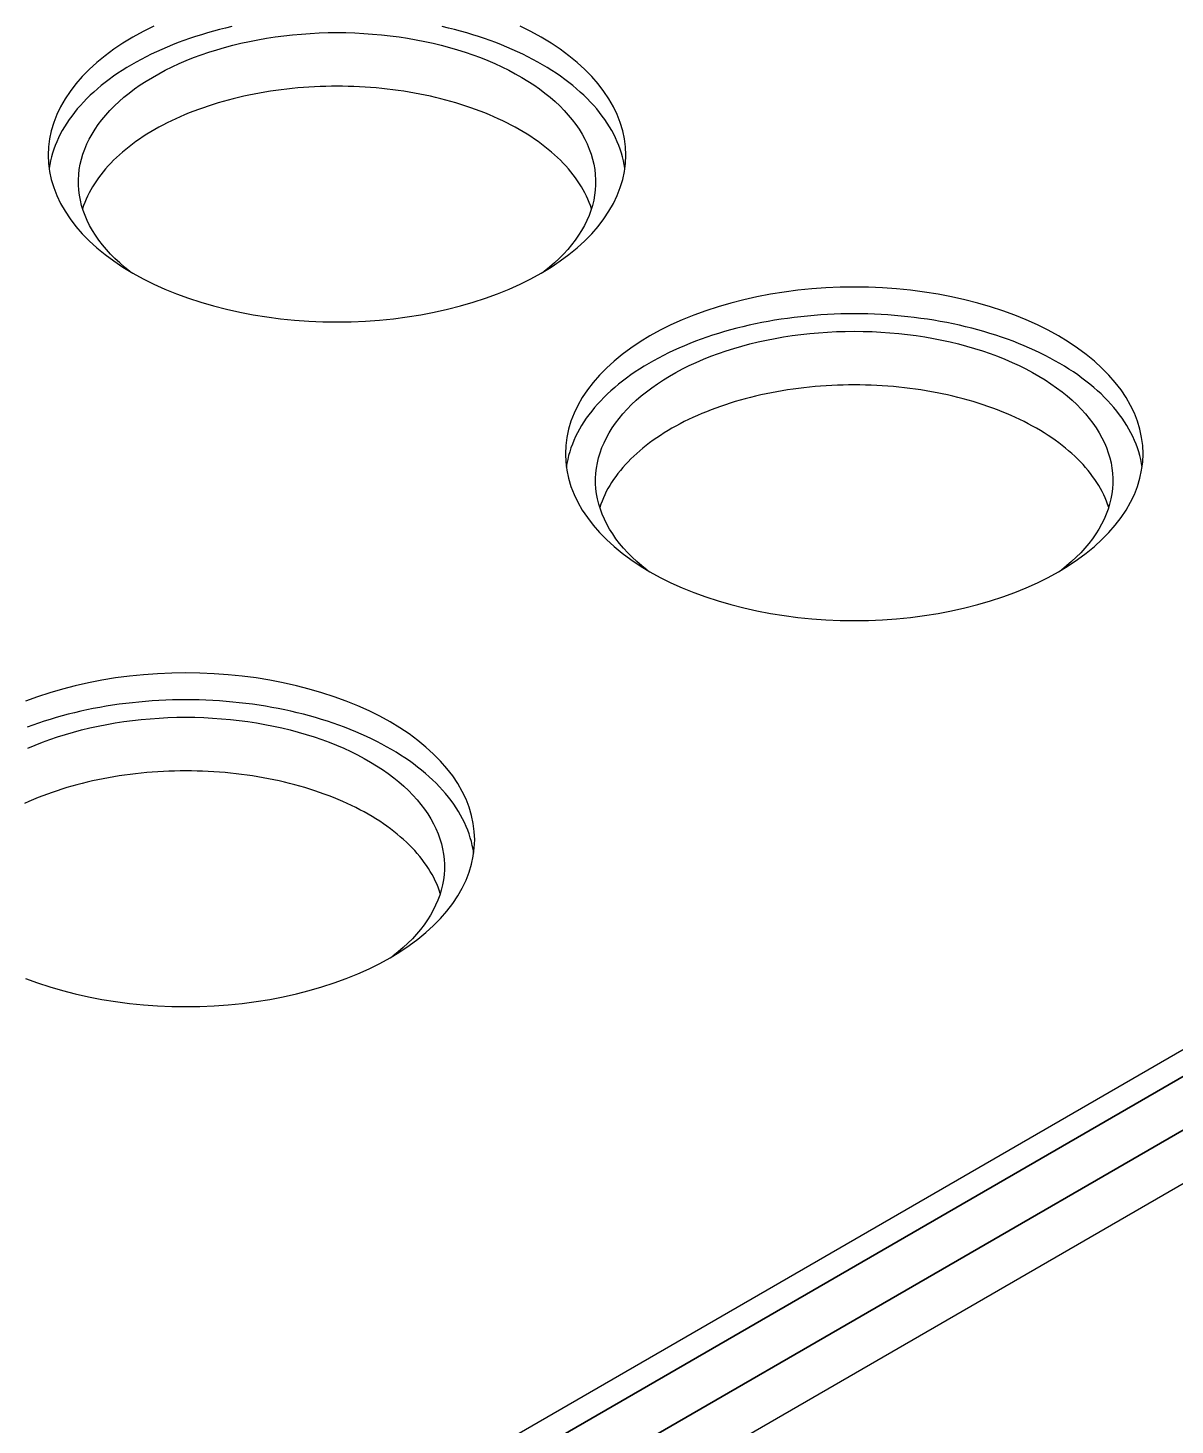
# Model space of a CAD drawing. Extents: x 1.5 to 17.7, y 2.4 to 12.
# Drawn here: x 13.304 to 15.489, y 4.481 to 7.141 of the extents above; entities that cross this region are included whole.
import ezdxf

# ---------------------------------------------------------------- set-up
doc = ezdxf.new("R2010")
doc.units = 0
doc.layers.get('0').update_dxf_attribs({"linetype": 'CONTINUOUS'})

# ---------------------------------------------------------------- blocks, each defined once
blk = doc.blocks.new('A$C44197991')
at = {"color": 0, "linetype": 'CONTINUOUS', "extrusion": (-2e-16, 0.816497, 0.57735)}
for p, q in [((19.8965, -1.8005), (13.179, -5.6789)), ((19.8965, -1.8516), (13.179, -5.7299)), ((13.179, -5.7299), (19.8965, -1.8516)), ((19.8965, -1.9536), (13.179, -5.832)), ((13.179, -5.832), (19.8965, -1.9536)), ((19.8965, -2.0557), (13.179, -5.934))]:
    blk.add_line(p, q, dxfattribs=at)
at = {"color": 0, "linetype": 'CONTINUOUS'}
for points in [[(16.4409, -1.6111, 0), (16.4595, -1.5998, 0), (16.4771, -1.588, 0), (16.4937, -1.5757, 0), (16.5093, -1.563, 0), (16.5237, -1.5498, 0), (16.537, -1.5363, 0), (16.5491, -1.5223, 0), (16.5601, -1.5081, 0), (16.5698, -1.4935, 0), (16.5783, -1.4788, 0), (16.5855, -1.4637, 0), (16.5914, -1.4485, 0), (16.596, -1.4332, 0), (16.5993, -1.4177, 0), (16.6013, -1.4022, 0), (16.6019, -1.3866, 0), (16.6013, -1.371, 0), (16.5993, -1.3555, 0), (16.596, -1.34, 0), (16.5914, -1.3246, 0), (16.5855, -1.3094, 0), (16.5783, -1.2944, 0), (16.5698, -1.2796, 0), (16.5601, -1.2651, 0), (16.5491, -1.2508, 0), (16.537, -1.2369, 0), (16.5237, -1.2233, 0), (16.5093, -1.2102, 0), (16.4937, -1.1974, 0), (16.4771, -1.1851, 0), (16.4595, -1.1733, 0), (16.4409, -1.162, 0), (16.4213, -1.1513, 0), (16.4009, -1.1411, 0)], [(15.703, -1.1411, 0), (15.6826, -1.1513, 0), (15.663, -1.162, 0), (15.6444, -1.1733, 0), (15.6268, -1.1851, 0), (15.6102, -1.1974, 0), (15.5946, -1.2102, 0), (15.5802, -1.2233, 0), (15.5669, -1.2369, 0), (15.5548, -1.2508, 0), (15.5438, -1.2651, 0), (15.5341, -1.2796, 0), (15.5256, -1.2944, 0), (15.5184, -1.3094, 0), (15.5125, -1.3246, 0), (15.5079, -1.34, 0), (15.5046, -1.3555, 0), (15.5026, -1.371, 0), (15.5019, -1.3866, 0), (15.5026, -1.4022, 0), (15.5046, -1.4177, 0), (15.5079, -1.4332, 0), (15.5125, -1.4485, 0), (15.5184, -1.4637, 0), (15.5256, -1.4788, 0), (15.5341, -1.4935, 0), (15.5438, -1.5081, 0), (15.5548, -1.5223, 0), (15.5669, -1.5363, 0), (15.5802, -1.5498, 0), (15.5946, -1.563, 0), (15.6102, -1.5757, 0), (15.6268, -1.588, 0), (15.6444, -1.5998, 0), (15.663, -1.6111, 0), (15.6826, -1.6219, 0), (15.703, -1.632, 0), (15.7243, -1.6416, 0), (15.7464, -1.6506, 0), (15.7692, -1.6589, 0), (15.7927, -1.6666, 0), (15.8168, -1.6736, 0), (15.8415, -1.68, 0), (15.8667, -1.6856, 0), (15.8923, -1.6905, 0), (15.9183, -1.6946, 0), (15.9446, -1.698, 0), (15.9712, -1.7007, 0), (15.998, -1.7026, 0), (16.025, -1.7037, 0), (16.0519, -1.7041, 0), (16.0789, -1.7037, 0), (16.1059, -1.7026, 0), (16.1327, -1.7007, 0), (16.1592, -1.698, 0), (16.1856, -1.6946, 0), (16.2116, -1.6905, 0), (16.2372, -1.6856, 0), (16.2624, -1.68, 0), (16.2871, -1.6736, 0), (16.3112, -1.6666, 0), (16.3347, -1.6589, 0), (16.3575, -1.6506, 0), (16.3796, -1.6416, 0), (16.4009, -1.632, 0), (16.4213, -1.6219, 0), (16.4409, -1.6111, 0)], [(16.6002, -1.4121, 0), (16.599, -1.4047, 0), (16.5975, -1.3974, 0), (16.5957, -1.3901, 0), (16.5937, -1.3828, 0), (16.5913, -1.3755, 0), (16.5887, -1.3683, 0), (16.5857, -1.3611, 0), (16.5825, -1.3539, 0), (16.579, -1.3468, 0), (16.5752, -1.3397, 0), (16.5711, -1.3327, 0), (16.5667, -1.3258, 0), (16.5621, -1.3189, 0), (16.5571, -1.3121, 0), (16.5519, -1.3053, 0), (16.5465, -1.2986, 0), (16.5407, -1.292, 0), (16.5347, -1.2855, 0), (16.5285, -1.279, 0), (16.5219, -1.2727, 0), (16.5152, -1.2664, 0), (16.5081, -1.2602, 0), (16.5008, -1.2541, 0), (16.4933, -1.2481, 0), (16.4856, -1.2423, 0), (16.4776, -1.2365, 0), (16.4693, -1.2308, 0), (16.4609, -1.2253, 0), (16.4522, -1.2198, 0), (16.4433, -1.2145, 0), (16.4342, -1.2093, 0), (16.4249, -1.2042, 0), (16.4154, -1.1993, 0), (16.4057, -1.1945, 0), (16.3958, -1.1898, 0), (16.3857, -1.1852, 0), (16.3754, -1.1808, 0), (16.365, -1.1765, 0), (16.3544, -1.1724, 0), (16.3436, -1.1684, 0), (16.3326, -1.1645, 0), (16.3216, -1.1608, 0), (16.3103, -1.1573, 0), (16.2989, -1.1539, 0), (16.2874, -1.1506, 0), (16.2758, -1.1476, 0), (16.264, -1.1446, 0), (16.2522, -1.1419, 0)], [(15.8517, -1.1419, 0), (15.8399, -1.1446, 0), (15.8281, -1.1476, 0), (15.8165, -1.1506, 0), (15.805, -1.1539, 0), (15.7936, -1.1573, 0), (15.7823, -1.1608, 0), (15.7713, -1.1645, 0), (15.7603, -1.1684, 0), (15.7495, -1.1724, 0), (15.7389, -1.1765, 0), (15.7285, -1.1808, 0), (15.7182, -1.1852, 0), (15.7081, -1.1898, 0), (15.6982, -1.1945, 0), (15.6885, -1.1993, 0), (15.679, -1.2042, 0), (15.6697, -1.2093, 0), (15.6606, -1.2145, 0), (15.6517, -1.2198, 0), (15.643, -1.2253, 0), (15.6346, -1.2308, 0), (15.6263, -1.2365, 0), (15.6183, -1.2423, 0), (15.6106, -1.2481, 0), (15.6031, -1.2541, 0), (15.5958, -1.2602, 0), (15.5887, -1.2664, 0), (15.582, -1.2727, 0), (15.5754, -1.279, 0), (15.5692, -1.2855, 0), (15.5632, -1.292, 0), (15.5574, -1.2986, 0), (15.552, -1.3053, 0), (15.5468, -1.3121, 0), (15.5418, -1.3189, 0), (15.5372, -1.3258, 0), (15.5328, -1.3327, 0), (15.5287, -1.3397, 0), (15.5249, -1.3468, 0), (15.5214, -1.3539, 0), (15.5182, -1.3611, 0), (15.5152, -1.3683, 0), (15.5126, -1.3755, 0), (15.5102, -1.3828, 0), (15.5082, -1.3901, 0), (15.5064, -1.3974, 0), (15.5049, -1.4047, 0), (15.5037, -1.4121, 0)], [(15.6575, -1.6079, 0), (15.6475, -1.5999, 0), (15.6381, -1.5917, 0), (15.6291, -1.5834, 0), (15.6206, -1.5749, 0), (15.6127, -1.5662, 0), (15.6052, -1.5573, 0), (15.5983, -1.5483, 0), (15.592, -1.5392, 0), (15.5862, -1.53, 0), (15.5809, -1.5206, 0), (15.5762, -1.5112, 0), (15.5721, -1.5016, 0), (15.5685, -1.492, 0), (15.5656, -1.4823, 0), (15.5632, -1.4726, 0), (15.5614, -1.4628, 0), (15.5602, -1.453, 0), (15.5595, -1.4432, 0), (15.5595, -1.4334, 0), (15.5601, -1.4235, 0), (15.5612, -1.4137, 0), (15.5629, -1.4039, 0), (15.5652, -1.3942, 0), (15.5681, -1.3845, 0), (15.5716, -1.3749, 0), (15.5756, -1.3653, 0), (15.5802, -1.3559, 0), (15.5854, -1.3465, 0), (15.5911, -1.3373, 0), (15.5974, -1.3281, 0), (15.6043, -1.3191, 0), (15.6116, -1.3102, 0), (15.6195, -1.3015, 0), (15.6279, -1.293, 0), (15.6368, -1.2846, 0), (15.6462, -1.2764, 0), (15.6561, -1.2684, 0), (15.6665, -1.2606, 0), (15.6773, -1.253, 0), (15.6886, -1.2457, 0), (15.7003, -1.2385, 0), (15.7124, -1.2316, 0), (15.725, -1.225, 0), (15.7379, -1.2186, 0), (15.7512, -1.2124, 0), (15.7649, -1.2066, 0), (15.7789, -1.201, 0), (15.7932, -1.1957, 0), (15.8078, -1.1906, 0), (15.8228, -1.1859, 0), (15.838, -1.1815, 0), (15.8534, -1.1774, 0), (15.8691, -1.1736, 0), (15.885, -1.1701, 0), (15.9012, -1.1669, 0), (15.9175, -1.1641, 0), (15.9339, -1.1616, 0), (15.9505, -1.1594, 0), (15.9672, -1.1575, 0), (15.9841, -1.156, 0), (16.001, -1.1548, 0), (16.0179, -1.1539, 0), (16.0349, -1.1534, 0), (16.0519, -1.1533, 0), (16.069, -1.1534, 0), (16.086, -1.1539, 0), (16.1029, -1.1548, 0), (16.1198, -1.156, 0), (16.1367, -1.1575, 0), (16.1534, -1.1594, 0), (16.17, -1.1616, 0), (16.1864, -1.1641, 0), (16.2027, -1.1669, 0), (16.2189, -1.1701, 0), (16.2348, -1.1736, 0), (16.2505, -1.1774, 0), (16.2659, -1.1815, 0), (16.2811, -1.1859, 0), (16.2961, -1.1906, 0), (16.3107, -1.1957, 0), (16.325, -1.201, 0), (16.339, -1.2066, 0), (16.3527, -1.2124, 0), (16.366, -1.2186, 0), (16.3789, -1.225, 0), (16.3915, -1.2316, 0), (16.4036, -1.2385, 0), (16.4153, -1.2457, 0), (16.4266, -1.253, 0), (16.4374, -1.2606, 0), (16.4478, -1.2684, 0), (16.4577, -1.2764, 0), (16.4671, -1.2846, 0), (16.476, -1.293, 0), (16.4844, -1.3015, 0), (16.4923, -1.3102, 0), (16.4996, -1.3191, 0), (16.5065, -1.3281, 0), (16.5128, -1.3373, 0), (16.5185, -1.3465, 0), (16.5237, -1.3559, 0), (16.5283, -1.3653, 0), (16.5323, -1.3749, 0), (16.5358, -1.3845, 0), (16.5387, -1.3942, 0), (16.541, -1.4039, 0), (16.5427, -1.4137, 0), (16.5438, -1.4235, 0), (16.5444, -1.4334, 0), (16.5444, -1.4432, 0), (16.5437, -1.453, 0), (16.5425, -1.4628, 0), (16.5407, -1.4726, 0), (16.5383, -1.4823, 0), (16.5354, -1.492, 0), (16.5318, -1.5016, 0), (16.5277, -1.5112, 0), (16.523, -1.5206, 0), (16.5177, -1.53, 0), (16.5119, -1.5392, 0), (16.5056, -1.5483, 0), (16.4987, -1.5573, 0), (16.4912, -1.5662, 0), (16.4833, -1.5749, 0), (16.4748, -1.5834, 0), (16.4658, -1.5917, 0), (16.4564, -1.5999, 0), (16.4464, -1.6079, 0)], [(16.5365, -1.4886, 0), (16.5344, -1.4826, 0), (16.5322, -1.4765, 0), (16.5297, -1.4705, 0), (16.527, -1.4646, 0), (16.524, -1.4586, 0), (16.5209, -1.4527, 0), (16.5175, -1.4468, 0), (16.5139, -1.441, 0), (16.5101, -1.4353, 0), (16.506, -1.4296, 0), (16.5018, -1.4239, 0), (16.4973, -1.4183, 0), (16.4926, -1.4127, 0), (16.4877, -1.4072, 0), (16.4827, -1.4018, 0), (16.4774, -1.3964, 0), (16.4719, -1.3911, 0), (16.4662, -1.3859, 0), (16.4603, -1.3807, 0), (16.4542, -1.3756, 0), (16.448, -1.3706, 0), (16.4415, -1.3657, 0), (16.4349, -1.3608, 0), (16.4281, -1.3561, 0), (16.4211, -1.3514, 0), (16.4139, -1.3468, 0), (16.4065, -1.3423, 0), (16.399, -1.3379, 0), (16.3914, -1.3336, 0), (16.3835, -1.3294, 0), (16.3755, -1.3253, 0), (16.3674, -1.3213, 0), (16.3591, -1.3174, 0), (16.3507, -1.3136, 0), (16.3421, -1.3099, 0), (16.3334, -1.3063, 0), (16.3245, -1.3029, 0), (16.3156, -1.2995, 0), (16.3065, -1.2962, 0), (16.2973, -1.2931, 0), (16.2879, -1.2901, 0), (16.2785, -1.2872, 0), (16.2689, -1.2844, 0), (16.2593, -1.2817, 0), (16.2495, -1.2792, 0), (16.2397, -1.2768, 0), (16.2297, -1.2745, 0), (16.2197, -1.2723, 0), (16.2096, -1.2703, 0), (16.1994, -1.2684, 0), (16.1892, -1.2666, 0), (16.1789, -1.2649, 0), (16.1685, -1.2634, 0), (16.1581, -1.262, 0), (16.1476, -1.2607, 0), (16.1371, -1.2596, 0), (16.1266, -1.2586, 0), (16.116, -1.2577, 0), (16.1053, -1.257, 0), (16.0947, -1.2564, 0), (16.084, -1.2559, 0), (16.0733, -1.2556, 0), (16.0626, -1.2554, 0), (16.0519, -1.2553, 0), (16.0413, -1.2554, 0), (16.0306, -1.2556, 0), (16.0199, -1.2559, 0), (16.0092, -1.2564, 0), (15.9986, -1.257, 0), (15.9879, -1.2577, 0), (15.9773, -1.2586, 0), (15.9668, -1.2596, 0), (15.9563, -1.2607, 0), (15.9458, -1.262, 0), (15.9354, -1.2634, 0), (15.925, -1.2649, 0), (15.9147, -1.2666, 0), (15.9045, -1.2684, 0), (15.8943, -1.2703, 0), (15.8842, -1.2723, 0), (15.8742, -1.2745, 0), (15.8642, -1.2768, 0), (15.8544, -1.2792, 0), (15.8446, -1.2817, 0), (15.835, -1.2844, 0), (15.8254, -1.2872, 0), (15.816, -1.2901, 0), (15.8066, -1.2931, 0), (15.7974, -1.2962, 0), (15.7883, -1.2995, 0), (15.7794, -1.3029, 0), (15.7705, -1.3063, 0), (15.7618, -1.3099, 0), (15.7532, -1.3136, 0), (15.7448, -1.3174, 0), (15.7365, -1.3213, 0), (15.7284, -1.3253, 0), (15.7204, -1.3294, 0), (15.7125, -1.3336, 0), (15.7049, -1.3379, 0), (15.6974, -1.3423, 0), (15.69, -1.3468, 0), (15.6828, -1.3514, 0), (15.6758, -1.3561, 0), (15.669, -1.3608, 0), (15.6624, -1.3657, 0), (15.6559, -1.3706, 0), (15.6497, -1.3756, 0), (15.6436, -1.3807, 0), (15.6377, -1.3859, 0), (15.632, -1.3911, 0), (15.6265, -1.3964, 0), (15.6212, -1.4018, 0), (15.6162, -1.4072, 0), (15.6113, -1.4127, 0), (15.6066, -1.4183, 0), (15.6021, -1.4239, 0), (15.5979, -1.4296, 0), (15.5938, -1.4353, 0), (15.59, -1.441, 0), (15.5864, -1.4468, 0), (15.583, -1.4527, 0), (15.5799, -1.4586, 0), (15.5769, -1.4646, 0), (15.5742, -1.4705, 0), (15.5717, -1.4765, 0), (15.5695, -1.4826, 0), (15.5674, -1.4886, 0)], [(17.4258, -2.1797, 0), (17.4444, -2.1685, 0), (17.462, -2.1566, 0), (17.4786, -2.1444, 0), (17.4942, -2.1316, 0), (17.5086, -2.1185, 0), (17.5219, -2.1049, 0), (17.534, -2.091, 0), (17.545, -2.0767, 0), (17.5547, -2.0622, 0), (17.5632, -2.0474, 0), (17.5704, -2.0324, 0), (17.5763, -2.0172, 0), (17.5809, -2.0018, 0), (17.5842, -1.9863, 0), (17.5862, -1.9708, 0), (17.5868, -1.9552, 0), (17.5862, -1.9396, 0), (17.5842, -1.9241, 0), (17.5809, -1.9086, 0), (17.5763, -1.8933, 0), (17.5704, -1.878, 0), (17.5632, -1.863, 0), (17.5547, -1.8482, 0), (17.545, -1.8337, 0), (17.534, -1.8194, 0), (17.5219, -1.8055, 0), (17.5086, -1.792, 0), (17.4942, -1.7788, 0), (17.4786, -1.766, 0), (17.462, -1.7538, 0), (17.4444, -1.742, 0), (17.4258, -1.7307, 0), (17.4062, -1.7199, 0), (17.3858, -1.7097, 0), (17.3645, -1.7002, 0), (17.3424, -1.6912, 0), (17.3196, -1.6828, 0), (17.2961, -1.6752, 0), (17.272, -1.6682, 0), (17.2473, -1.6618, 0), (17.2221, -1.6562, 0), (17.1965, -1.6513, 0), (17.1705, -1.6472, 0), (17.1441, -1.6438, 0), (17.1176, -1.6411, 0), (17.0908, -1.6392, 0), (17.0638, -1.6381, 0), (17.0368, -1.6377, 0), (17.0099, -1.6381, 0), (16.9829, -1.6392, 0), (16.9561, -1.6411, 0), (16.9295, -1.6438, 0), (16.9032, -1.6472, 0), (16.8772, -1.6513, 0), (16.8516, -1.6562, 0), (16.8264, -1.6618, 0), (16.8017, -1.6682, 0), (16.7776, -1.6752, 0), (16.7541, -1.6828, 0), (16.7313, -1.6912, 0), (16.7092, -1.7002, 0), (16.6879, -1.7097, 0), (16.6675, -1.7199, 0), (16.6479, -1.7307, 0), (16.6293, -1.742, 0), (16.6117, -1.7538, 0), (16.5951, -1.766, 0), (16.5795, -1.7788, 0), (16.5651, -1.792, 0), (16.5518, -1.8055, 0), (16.5397, -1.8194, 0), (16.5287, -1.8337, 0), (16.519, -1.8482, 0), (16.5105, -1.863, 0), (16.5033, -1.878, 0), (16.4974, -1.8933, 0), (16.4928, -1.9086, 0), (16.4895, -1.9241, 0), (16.4875, -1.9396, 0), (16.4868, -1.9552, 0), (16.4875, -1.9708, 0), (16.4895, -1.9863, 0), (16.4928, -2.0018, 0), (16.4974, -2.0172, 0), (16.5033, -2.0324, 0), (16.5105, -2.0474, 0), (16.519, -2.0622, 0), (16.5287, -2.0767, 0), (16.5397, -2.091, 0), (16.5518, -2.1049, 0), (16.5651, -2.1185, 0), (16.5795, -2.1316, 0), (16.5951, -2.1444, 0), (16.6117, -2.1566, 0), (16.6293, -2.1685, 0), (16.6479, -2.1797, 0), (16.6675, -2.1905, 0), (16.6879, -2.2007, 0), (16.7092, -2.2103, 0), (16.7313, -2.2192, 0), (16.7541, -2.2276, 0), (16.7776, -2.2353, 0), (16.8017, -2.2423, 0), (16.8264, -2.2486, 0), (16.8516, -2.2542, 0), (16.8772, -2.2591, 0), (16.9032, -2.2632, 0), (16.9295, -2.2666, 0), (16.9561, -2.2693, 0), (16.9829, -2.2712, 0), (17.0099, -2.2724, 0), (17.0368, -2.2727, 0), (17.0638, -2.2724, 0), (17.0908, -2.2712, 0), (17.1176, -2.2693, 0), (17.1441, -2.2666, 0), (17.1705, -2.2632, 0), (17.1965, -2.2591, 0), (17.2221, -2.2542, 0), (17.2473, -2.2486, 0), (17.272, -2.2423, 0), (17.2961, -2.2353, 0), (17.3196, -2.2276, 0), (17.3424, -2.2192, 0), (17.3645, -2.2103, 0), (17.3858, -2.2007, 0), (17.4062, -2.1905, 0), (17.4258, -2.1797, 0)], [(17.5851, -1.9807, 0), (17.5839, -1.9734, 0), (17.5824, -1.966, 0), (17.5806, -1.9587, 0), (17.5786, -1.9514, 0), (17.5762, -1.9441, 0), (17.5736, -1.9369, 0), (17.5706, -1.9297, 0), (17.5674, -1.9225, 0), (17.5639, -1.9154, 0), (17.5601, -1.9084, 0), (17.556, -1.9014, 0), (17.5516, -1.8944, 0), (17.547, -1.8875, 0), (17.542, -1.8807, 0), (17.5368, -1.8739, 0), (17.5314, -1.8673, 0), (17.5256, -1.8606, 0), (17.5196, -1.8541, 0), (17.5134, -1.8477, 0), (17.5068, -1.8413, 0), (17.5001, -1.835, 0), (17.493, -1.8289, 0), (17.4857, -1.8228, 0), (17.4782, -1.8168, 0), (17.4705, -1.8109, 0), (17.4625, -1.8051, 0), (17.4542, -1.7994, 0), (17.4458, -1.7939, 0), (17.4371, -1.7885, 0), (17.4282, -1.7831, 0), (17.4191, -1.7779, 0), (17.4098, -1.7729, 0), (17.4003, -1.7679, 0), (17.3906, -1.7631, 0), (17.3807, -1.7584, 0), (17.3706, -1.7538, 0), (17.3603, -1.7494, 0), (17.3499, -1.7451, 0), (17.3393, -1.741, 0), (17.3285, -1.737, 0), (17.3175, -1.7332, 0), (17.3065, -1.7295, 0), (17.2952, -1.7259, 0), (17.2838, -1.7225, 0), (17.2723, -1.7193, 0), (17.2607, -1.7162, 0), (17.2489, -1.7132, 0), (17.2371, -1.7105, 0), (17.2251, -1.7079, 0), (17.213, -1.7054, 0), (17.2008, -1.7031, 0), (17.1885, -1.701, 0), (17.1762, -1.6991, 0), (17.1638, -1.6973, 0), (17.1513, -1.6956, 0), (17.1387, -1.6942, 0), (17.1261, -1.6929, 0), (17.1134, -1.6918, 0), (17.1007, -1.6908, 0), (17.088, -1.6901, 0), (17.0752, -1.6895, 0), (17.0625, -1.689, 0), (17.0497, -1.6888, 0), (17.0368, -1.6887, 0), (17.024, -1.6888, 0), (17.0112, -1.689, 0), (16.9985, -1.6895, 0), (16.9857, -1.6901, 0), (16.973, -1.6908, 0), (16.9603, -1.6918, 0), (16.9476, -1.6929, 0), (16.935, -1.6942, 0), (16.9224, -1.6956, 0), (16.9099, -1.6973, 0), (16.8975, -1.6991, 0), (16.8851, -1.701, 0), (16.8729, -1.7031, 0), (16.8607, -1.7054, 0), (16.8486, -1.7079, 0), (16.8366, -1.7105, 0), (16.8248, -1.7132, 0), (16.813, -1.7162, 0), (16.8014, -1.7193, 0), (16.7899, -1.7225, 0), (16.7785, -1.7259, 0), (16.7672, -1.7295, 0), (16.7562, -1.7332, 0), (16.7452, -1.737, 0), (16.7344, -1.741, 0), (16.7238, -1.7451, 0), (16.7134, -1.7494, 0), (16.7031, -1.7538, 0), (16.693, -1.7584, 0), (16.6831, -1.7631, 0), (16.6734, -1.7679, 0), (16.6639, -1.7729, 0), (16.6546, -1.7779, 0), (16.6455, -1.7831, 0), (16.6366, -1.7885, 0), (16.6279, -1.7939, 0), (16.6195, -1.7994, 0), (16.6112, -1.8051, 0), (16.6032, -1.8109, 0), (16.5955, -1.8168, 0), (16.588, -1.8228, 0), (16.5807, -1.8289, 0), (16.5736, -1.835, 0), (16.5669, -1.8413, 0), (16.5603, -1.8477, 0), (16.5541, -1.8541, 0), (16.5481, -1.8606, 0), (16.5423, -1.8673, 0), (16.5369, -1.8739, 0), (16.5317, -1.8807, 0), (16.5267, -1.8875, 0), (16.5221, -1.8944, 0), (16.5177, -1.9014, 0), (16.5136, -1.9084, 0), (16.5098, -1.9154, 0), (16.5063, -1.9225, 0), (16.5031, -1.9297, 0), (16.5001, -1.9369, 0), (16.4975, -1.9441, 0), (16.4951, -1.9514, 0), (16.493, -1.9587, 0), (16.4913, -1.966, 0), (16.4898, -1.9734, 0), (16.4886, -1.9807, 0)], [(16.6424, -2.1765, 0), (16.6324, -2.1685, 0), (16.623, -2.1604, 0), (16.614, -2.152, 0), (16.6055, -2.1435, 0), (16.5976, -2.1348, 0), (16.5901, -2.1259, 0), (16.5832, -2.117, 0), (16.5769, -2.1078, 0), (16.5711, -2.0986, 0), (16.5658, -2.0892, 0), (16.5611, -2.0798, 0), (16.557, -2.0703, 0), (16.5534, -2.0606, 0), (16.5505, -2.051, 0), (16.5481, -2.0412, 0), (16.5463, -2.0314, 0), (16.5451, -2.0216, 0), (16.5444, -2.0118, 0), (16.5444, -2.002, 0), (16.545, -1.9922, 0), (16.5461, -1.9824, 0), (16.5478, -1.9726, 0), (16.5501, -1.9628, 0), (16.553, -1.9531, 0), (16.5565, -1.9435, 0), (16.5605, -1.934, 0), (16.5651, -1.9245, 0), (16.5703, -1.9151, 0), (16.576, -1.9059, 0), (16.5823, -1.8967, 0), (16.5891, -1.8878, 0), (16.5965, -1.8789, 0), (16.6044, -1.8702, 0), (16.6128, -1.8616, 0), (16.6217, -1.8532, 0), (16.6311, -1.8451, 0), (16.641, -1.8371, 0), (16.6514, -1.8293, 0), (16.6622, -1.8217, 0), (16.6735, -1.8143, 0), (16.6852, -1.8072, 0), (16.6973, -1.8003, 0), (16.7099, -1.7936, 0), (16.7228, -1.7872, 0), (16.7361, -1.7811, 0), (16.7498, -1.7752, 0), (16.7638, -1.7696, 0), (16.7781, -1.7643, 0), (16.7927, -1.7593, 0), (16.8077, -1.7546, 0), (16.8229, -1.7501, 0), (16.8383, -1.746, 0), (16.854, -1.7422, 0), (16.8699, -1.7387, 0), (16.8861, -1.7355, 0), (16.9024, -1.7327, 0), (16.9188, -1.7302, 0), (16.9354, -1.728, 0), (16.9521, -1.7261, 0), (16.969, -1.7246, 0), (16.9859, -1.7234, 0), (17.0028, -1.7226, 0), (17.0198, -1.7221, 0), (17.0368, -1.7219, 0), (17.0539, -1.7221, 0), (17.0709, -1.7226, 0), (17.0878, -1.7234, 0), (17.1047, -1.7246, 0), (17.1216, -1.7261, 0), (17.1383, -1.728, 0), (17.1549, -1.7302, 0), (17.1713, -1.7327, 0), (17.1876, -1.7355, 0), (17.2038, -1.7387, 0), (17.2197, -1.7422, 0), (17.2354, -1.746, 0), (17.2508, -1.7501, 0), (17.266, -1.7546, 0), (17.281, -1.7593, 0), (17.2956, -1.7643, 0), (17.3099, -1.7696, 0), (17.3239, -1.7752, 0), (17.3376, -1.7811, 0), (17.3509, -1.7872, 0), (17.3638, -1.7936, 0), (17.3764, -1.8003, 0), (17.3885, -1.8072, 0), (17.4002, -1.8143, 0), (17.4115, -1.8217, 0), (17.4223, -1.8293, 0), (17.4327, -1.8371, 0), (17.4426, -1.8451, 0), (17.452, -1.8532, 0), (17.4609, -1.8616, 0), (17.4693, -1.8702, 0), (17.4772, -1.8789, 0), (17.4845, -1.8878, 0), (17.4914, -1.8967, 0), (17.4977, -1.9059, 0), (17.5034, -1.9151, 0), (17.5086, -1.9245, 0), (17.5132, -1.934, 0), (17.5172, -1.9435, 0), (17.5207, -1.9531, 0), (17.5236, -1.9628, 0), (17.5259, -1.9726, 0), (17.5276, -1.9824, 0), (17.5287, -1.9922, 0), (17.5293, -2.002, 0), (17.5293, -2.0118, 0), (17.5286, -2.0216, 0), (17.5274, -2.0314, 0), (17.5256, -2.0412, 0), (17.5232, -2.051, 0), (17.5203, -2.0606, 0), (17.5167, -2.0703, 0), (17.5126, -2.0798, 0), (17.5079, -2.0892, 0), (17.5026, -2.0986, 0), (17.4968, -2.1078, 0), (17.4905, -2.117, 0), (17.4836, -2.1259, 0), (17.4761, -2.1348, 0), (17.4682, -2.1435, 0), (17.4597, -2.152, 0), (17.4507, -2.1604, 0), (17.4413, -2.1685, 0), (17.4313, -2.1765, 0)], [(17.5214, -2.0573, 0), (17.5193, -2.0512, 0), (17.5171, -2.0452, 0), (17.5146, -2.0392, 0), (17.5119, -2.0332, 0), (17.5089, -2.0272, 0), (17.5058, -2.0213, 0), (17.5024, -2.0155, 0), (17.4988, -2.0097, 0), (17.4949, -2.0039, 0), (17.4909, -1.9982, 0), (17.4867, -1.9925, 0), (17.4822, -1.9869, 0), (17.4775, -1.9813, 0), (17.4726, -1.9758, 0), (17.4676, -1.9704, 0), (17.4623, -1.965, 0), (17.4568, -1.9597, 0), (17.4511, -1.9545, 0), (17.4452, -1.9493, 0), (17.4391, -1.9443, 0), (17.4329, -1.9392, 0), (17.4264, -1.9343, 0), (17.4198, -1.9295, 0), (17.413, -1.9247, 0), (17.406, -1.9201, 0), (17.3988, -1.9155, 0), (17.3914, -1.911, 0), (17.3839, -1.9066, 0), (17.3763, -1.9023, 0), (17.3684, -1.8981, 0), (17.3604, -1.894, 0), (17.3523, -1.8899, 0), (17.344, -1.886, 0), (17.3356, -1.8822, 0), (17.327, -1.8785, 0), (17.3183, -1.875, 0), (17.3094, -1.8715, 0), (17.3005, -1.8681, 0), (17.2914, -1.8649, 0), (17.2822, -1.8617, 0), (17.2728, -1.8587, 0), (17.2634, -1.8558, 0), (17.2538, -1.853, 0), (17.2442, -1.8504, 0), (17.2344, -1.8478, 0), (17.2246, -1.8454, 0), (17.2146, -1.8431, 0), (17.2046, -1.841, 0), (17.1945, -1.8389, 0), (17.1843, -1.837, 0), (17.1741, -1.8352, 0), (17.1638, -1.8336, 0), (17.1534, -1.832, 0), (17.143, -1.8306, 0), (17.1325, -1.8294, 0), (17.122, -1.8282, 0), (17.1115, -1.8272, 0), (17.1009, -1.8264, 0), (17.0902, -1.8256, 0), (17.0796, -1.825, 0), (17.0689, -1.8246, 0), (17.0582, -1.8242, 0), (17.0475, -1.824, 0), (17.0368, -1.824, 0), (17.0261, -1.824, 0), (17.0155, -1.8242, 0), (17.0048, -1.8246, 0), (16.9941, -1.825, 0), (16.9835, -1.8256, 0), (16.9728, -1.8264, 0), (16.9622, -1.8272, 0), (16.9517, -1.8282, 0), (16.9412, -1.8294, 0), (16.9307, -1.8306, 0), (16.9203, -1.832, 0), (16.9099, -1.8336, 0), (16.8996, -1.8352, 0), (16.8894, -1.837, 0), (16.8792, -1.8389, 0), (16.8691, -1.841, 0), (16.8591, -1.8431, 0), (16.8491, -1.8454, 0), (16.8393, -1.8478, 0), (16.8295, -1.8504, 0), (16.8199, -1.853, 0), (16.8103, -1.8558, 0), (16.8009, -1.8587, 0), (16.7915, -1.8617, 0), (16.7823, -1.8649, 0), (16.7732, -1.8681, 0), (16.7643, -1.8715, 0), (16.7554, -1.875, 0), (16.7467, -1.8785, 0), (16.7381, -1.8822, 0), (16.7297, -1.886, 0), (16.7214, -1.8899, 0), (16.7133, -1.894, 0), (16.7053, -1.8981, 0), (16.6974, -1.9023, 0), (16.6898, -1.9066, 0), (16.6823, -1.911, 0), (16.6749, -1.9155, 0), (16.6677, -1.9201, 0), (16.6607, -1.9247, 0), (16.6539, -1.9295, 0), (16.6473, -1.9343, 0), (16.6408, -1.9392, 0), (16.6346, -1.9443, 0), (16.6285, -1.9493, 0), (16.6226, -1.9545, 0), (16.6169, -1.9597, 0), (16.6114, -1.965, 0), (16.6061, -1.9704, 0), (16.6011, -1.9758, 0), (16.5962, -1.9813, 0), (16.5915, -1.9869, 0), (16.587, -1.9925, 0), (16.5828, -1.9982, 0), (16.5787, -2.0039, 0), (16.5749, -2.0097, 0), (16.5713, -2.0155, 0), (16.5679, -2.0213, 0), (16.5648, -2.0272, 0), (16.5618, -2.0332, 0), (16.5591, -2.0392, 0), (16.5566, -2.0452, 0), (16.5544, -2.0512, 0), (16.5523, -2.0573, 0)], [(16.153, -2.9146, 0), (16.1716, -2.9033, 0), (16.1892, -2.8915, 0), (16.2058, -2.8792, 0), (16.2214, -2.8665, 0), (16.2358, -2.8533, 0), (16.2491, -2.8397, 0), (16.2613, -2.8258, 0), (16.2722, -2.8116, 0), (16.2819, -2.797, 0), (16.2904, -2.7822, 0), (16.2976, -2.7672, 0), (16.3035, -2.752, 0), (16.3081, -2.7367, 0), (16.3114, -2.7212, 0), (16.3134, -2.7056, 0), (16.3141, -2.69, 0), (16.3134, -2.6745, 0), (16.3114, -2.6589, 0), (16.3081, -2.6435, 0), (16.3035, -2.6281, 0), (16.2976, -2.6129, 0), (16.2904, -2.5979, 0), (16.2819, -2.5831, 0), (16.2722, -2.5685, 0), (16.2613, -2.5543, 0), (16.2491, -2.5404, 0), (16.2358, -2.5268, 0), (16.2214, -2.5136, 0), (16.2058, -2.5009, 0), (16.1892, -2.4886, 0), (16.1716, -2.4768, 0), (16.153, -2.4655, 0), (16.1334, -2.4548, 0), (16.113, -2.4446, 0), (16.0917, -2.435, 0), (16.0696, -2.426, 0), (16.0468, -2.4177, 0), (16.0233, -2.41, 0), (15.9992, -2.403, 0), (15.9745, -2.3967, 0), (15.9493, -2.3911, 0), (15.9237, -2.3862, 0), (15.8977, -2.382, 0), (15.8714, -2.3786, 0), (15.8448, -2.376, 0), (15.818, -2.374, 0), (15.791, -2.3729, 0), (15.7641, -2.3725, 0), (15.7371, -2.3729, 0), (15.7101, -2.374, 0), (15.6834, -2.376, 0), (15.6568, -2.3786, 0), (15.6304, -2.382, 0), (15.6044, -2.3862, 0), (15.5788, -2.3911, 0), (15.5536, -2.3967, 0), (15.5289, -2.403, 0), (15.5048, -2.41, 0), (15.4813, -2.4177, 0), (15.4585, -2.426, 0)], [(15.4585, -2.9541, 0), (15.4813, -2.9624, 0), (15.5048, -2.9701, 0), (15.5289, -2.9771, 0), (15.5536, -2.9834, 0), (15.5788, -2.989, 0), (15.6044, -2.9939, 0), (15.6304, -2.9981, 0), (15.6568, -3.0015, 0), (15.6834, -3.0042, 0), (15.7101, -3.0061, 0), (15.7371, -3.0072, 0), (15.7641, -3.0076, 0), (15.791, -3.0072, 0), (15.818, -3.0061, 0), (15.8448, -3.0042, 0), (15.8714, -3.0015, 0), (15.8977, -2.9981, 0), (15.9237, -2.9939, 0), (15.9493, -2.989, 0), (15.9745, -2.9834, 0), (15.9992, -2.9771, 0), (16.0233, -2.9701, 0), (16.0468, -2.9624, 0), (16.0696, -2.9541, 0), (16.0917, -2.9451, 0), (16.113, -2.9355, 0), (16.1334, -2.9253, 0), (16.153, -2.9146, 0)], [(16.3123, -2.7156, 0), (16.3111, -2.7082, 0), (16.3096, -2.7009, 0), (16.3079, -2.6935, 0), (16.3058, -2.6862, 0), (16.3034, -2.679, 0), (16.3008, -2.6717, 0), (16.2978, -2.6645, 0), (16.2946, -2.6574, 0), (16.2911, -2.6503, 0), (16.2873, -2.6432, 0), (16.2832, -2.6362, 0), (16.2788, -2.6293, 0), (16.2742, -2.6224, 0), (16.2692, -2.6155, 0), (16.264, -2.6088, 0), (16.2586, -2.6021, 0), (16.2528, -2.5955, 0), (16.2468, -2.589, 0), (16.2406, -2.5825, 0), (16.234, -2.5762, 0), (16.2273, -2.5699, 0), (16.2202, -2.5637, 0), (16.213, -2.5576, 0), (16.2054, -2.5516, 0), (16.1977, -2.5457, 0), (16.1897, -2.54, 0), (16.1814, -2.5343, 0), (16.173, -2.5287, 0), (16.1643, -2.5233, 0), (16.1554, -2.518, 0), (16.1463, -2.5128, 0), (16.137, -2.5077, 0), (16.1275, -2.5027, 0), (16.1178, -2.4979, 0), (16.1079, -2.4932, 0), (16.0978, -2.4887, 0), (16.0875, -2.4843, 0), (16.0771, -2.48, 0), (16.0665, -2.4758, 0), (16.0557, -2.4719, 0), (16.0448, -2.468, 0), (16.0337, -2.4643, 0), (16.0224, -2.4608, 0), (16.0111, -2.4574, 0), (15.9995, -2.4541, 0), (15.9879, -2.451, 0), (15.9761, -2.4481, 0), (15.9643, -2.4453, 0), (15.9523, -2.4427, 0), (15.9402, -2.4403, 0), (15.928, -2.438, 0), (15.9158, -2.4359, 0), (15.9034, -2.4339, 0), (15.891, -2.4321, 0), (15.8785, -2.4305, 0), (15.8659, -2.429, 0), (15.8533, -2.4278, 0), (15.8407, -2.4266, 0), (15.828, -2.4257, 0), (15.8152, -2.4249, 0), (15.8024, -2.4243, 0), (15.7897, -2.4239, 0), (15.7769, -2.4236, 0), (15.7641, -2.4235, 0), (15.7512, -2.4236, 0), (15.7384, -2.4239, 0), (15.7257, -2.4243, 0), (15.7129, -2.4249, 0), (15.7002, -2.4257, 0), (15.6875, -2.4266, 0), (15.6748, -2.4278, 0), (15.6622, -2.429, 0), (15.6496, -2.4305, 0), (15.6371, -2.4321, 0), (15.6247, -2.4339, 0), (15.6124, -2.4359, 0), (15.6001, -2.438, 0), (15.5879, -2.4403, 0), (15.5758, -2.4427, 0), (15.5638, -2.4453, 0), (15.552, -2.4481, 0), (15.5402, -2.451, 0), (15.5286, -2.4541, 0), (15.5171, -2.4574, 0), (15.5057, -2.4608, 0), (15.4945, -2.4643, 0), (15.4834, -2.468, 0), (15.4724, -2.4719, 0), (15.4616, -2.4758, 0)], [(15.4633, -2.5159, 0), (15.477, -2.5101, 0), (15.491, -2.5045, 0), (15.5053, -2.4992, 0), (15.5199, -2.4941, 0), (15.5349, -2.4894, 0), (15.5501, -2.485, 0), (15.5655, -2.4809, 0), (15.5812, -2.4771, 0), (15.5971, -2.4736, 0), (15.6133, -2.4704, 0), (15.6296, -2.4676, 0), (15.646, -2.465, 0), (15.6626, -2.4628, 0), (15.6793, -2.461, 0), (15.6962, -2.4595, 0), (15.7131, -2.4583, 0), (15.73, -2.4574, 0), (15.747, -2.4569, 0), (15.7641, -2.4567, 0), (15.7811, -2.4569, 0), (15.7981, -2.4574, 0), (15.815, -2.4583, 0), (15.832, -2.4595, 0), (15.8488, -2.461, 0), (15.8655, -2.4628, 0), (15.8821, -2.465, 0), (15.8985, -2.4676, 0), (15.9148, -2.4704, 0), (15.931, -2.4736, 0), (15.9469, -2.4771, 0), (15.9626, -2.4809, 0), (15.978, -2.485, 0), (15.9932, -2.4894, 0), (16.0082, -2.4941, 0), (16.0228, -2.4992, 0), (16.0371, -2.5045, 0), (16.0512, -2.5101, 0), (16.0648, -2.5159, 0), (16.0781, -2.5221, 0), (16.091, -2.5284, 0), (16.1036, -2.5351, 0), (16.1157, -2.542, 0), (16.1274, -2.5491, 0), (16.1387, -2.5565, 0), (16.1495, -2.5641, 0), (16.1599, -2.5719, 0), (16.1698, -2.5799, 0), (16.1792, -2.5881, 0), (16.1881, -2.5965, 0), (16.1965, -2.605, 0), (16.2044, -2.6137, 0), (16.2118, -2.6226, 0), (16.2186, -2.6316, 0), (16.2249, -2.6407, 0), (16.2306, -2.65, 0), (16.2358, -2.6594, 0), (16.2404, -2.6688, 0), (16.2444, -2.6784, 0), (16.2479, -2.688, 0), (16.2508, -2.6977, 0), (16.2531, -2.7074, 0), (16.2548, -2.7172, 0), (16.256, -2.727, 0), (16.2565, -2.7368, 0), (16.2565, -2.7467, 0), (16.2558, -2.7565, 0), (16.2546, -2.7663, 0), (16.2528, -2.7761, 0), (16.2504, -2.7858, 0), (16.2475, -2.7955, 0), (16.2439, -2.8051, 0), (16.2398, -2.8146, 0), (16.2351, -2.8241, 0), (16.2299, -2.8334, 0), (16.224, -2.8427, 0), (16.2177, -2.8518, 0), (16.2108, -2.8608, 0), (16.2034, -2.8696, 0), (16.1954, -2.8783, 0), (16.1869, -2.8868, 0), (16.1779, -2.8952, 0), (16.1685, -2.9034, 0), (16.1585, -2.9114, 0)], [(16.2486, -2.7921, 0), (16.2465, -2.786, 0), (16.2443, -2.78, 0), (16.2418, -2.774, 0), (16.2391, -2.768, 0), (16.2361, -2.7621, 0), (16.233, -2.7562, 0), (16.2296, -2.7503, 0), (16.226, -2.7445, 0), (16.2222, -2.7387, 0), (16.2181, -2.733, 0), (16.2139, -2.7274, 0), (16.2094, -2.7217, 0), (16.2047, -2.7162, 0), (16.1999, -2.7107, 0), (16.1948, -2.7052, 0), (16.1895, -2.6999, 0), (16.184, -2.6946, 0), (16.1783, -2.6894, 0), (16.1724, -2.6842, 0), (16.1663, -2.6791, 0), (16.1601, -2.6741, 0), (16.1536, -2.6692, 0), (16.147, -2.6643, 0), (16.1402, -2.6596, 0), (16.1332, -2.6549, 0), (16.126, -2.6503, 0), (16.1187, -2.6458, 0), (16.1111, -2.6414, 0), (16.1035, -2.6371, 0), (16.0956, -2.6329, 0), (16.0877, -2.6288, 0), (16.0795, -2.6248, 0), (16.0712, -2.6209, 0), (16.0628, -2.6171, 0), (16.0542, -2.6134, 0), (16.0455, -2.6098, 0), (16.0367, -2.6063, 0), (16.0277, -2.603, 0), (16.0186, -2.5997, 0), (16.0094, -2.5966, 0), (16, -2.5936, 0), (15.9906, -2.5907, 0), (15.981, -2.5879, 0), (15.9714, -2.5852, 0), (15.9616, -2.5827, 0), (15.9518, -2.5803, 0), (15.9418, -2.578, 0), (15.9318, -2.5758, 0), (15.9217, -2.5738, 0), (15.9115, -2.5718, 0), (15.9013, -2.5701, 0), (15.891, -2.5684, 0), (15.8806, -2.5669, 0), (15.8702, -2.5655, 0), (15.8597, -2.5642, 0), (15.8492, -2.5631, 0), (15.8387, -2.5621, 0), (15.8281, -2.5612, 0), (15.8174, -2.5605, 0), (15.8068, -2.5599, 0), (15.7961, -2.5594, 0), (15.7854, -2.5591, 0), (15.7748, -2.5589, 0), (15.7641, -2.5588, 0), (15.7534, -2.5589, 0), (15.7427, -2.5591, 0), (15.732, -2.5594, 0), (15.7213, -2.5599, 0), (15.7107, -2.5605, 0), (15.7, -2.5612, 0), (15.6895, -2.5621, 0), (15.6789, -2.5631, 0), (15.6684, -2.5642, 0), (15.6579, -2.5655, 0), (15.6475, -2.5669, 0), (15.6371, -2.5684, 0), (15.6268, -2.5701, 0), (15.6166, -2.5718, 0), (15.6064, -2.5738, 0), (15.5963, -2.5758, 0), (15.5863, -2.578, 0), (15.5763, -2.5803, 0), (15.5665, -2.5827, 0), (15.5567, -2.5852, 0), (15.5471, -2.5879, 0), (15.5375, -2.5907, 0), (15.5281, -2.5936, 0), (15.5188, -2.5966, 0), (15.5095, -2.5997, 0), (15.5004, -2.603, 0), (15.4915, -2.6063, 0), (15.4826, -2.6098, 0), (15.4739, -2.6134, 0), (15.4653, -2.6171, 0), (15.4569, -2.6209, 0)]]:
    blk.add_polyline3d(points, dxfattribs=at)

msp = doc.modelspace()

# ---------------------------------------------------------------- block references
msp.add_blockref('A$C44197991', (-2.1591, 8.285))

doc.saveas('drawing.dxf')
